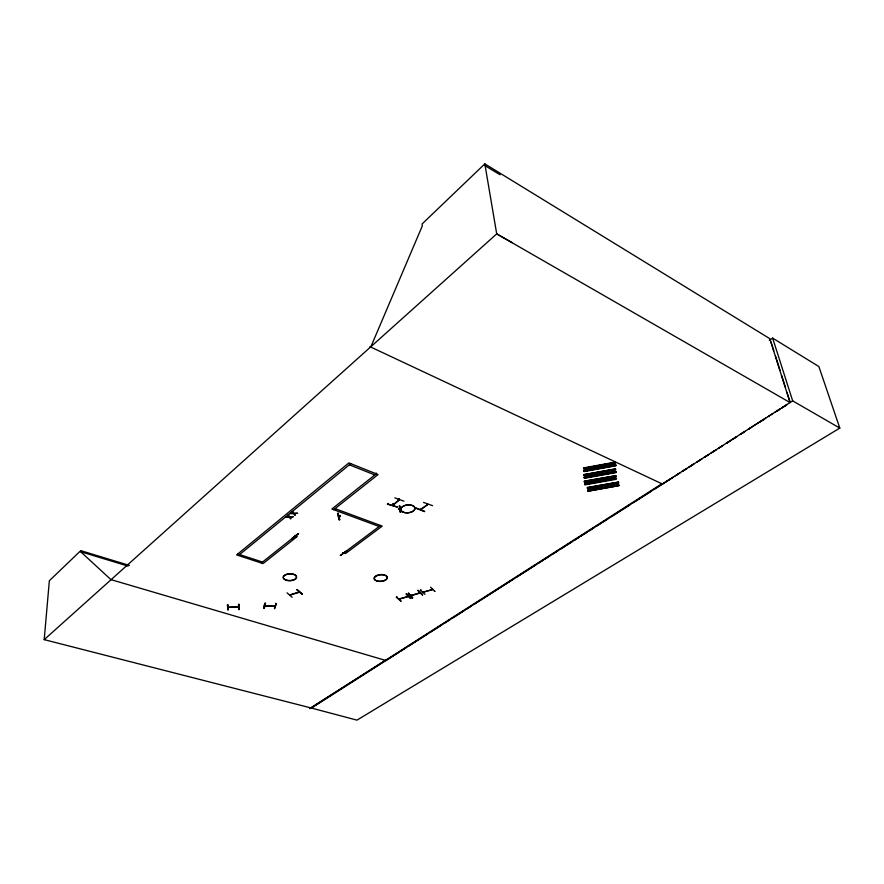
<?xml version="1.0" encoding="UTF-8"?>
<svg xmlns="http://www.w3.org/2000/svg" width="884" height="884" viewBox="0 0 884 884"><rect width="100%" height="100%" fill="white"/><g stroke="black" fill="none" stroke-linecap="round" stroke-linejoin="round"><path stroke-width="1.33" d="M403.259 512.145L403.27 512.112A7.127 3.923 -5.6 0 1 405.369 505.339A7.127 3.923 -5.6 0 1 414.85 509.04A7.127 3.923 -5.6 0 1 403.325 512.201L403.27 512.234A7.138 3.934 -5.6 0 0 414.861 509.029A7.138 3.934 -5.6 0 0 405.369 505.317A7.138 3.934 -5.6 0 0 403.314 512.201L403.303 512.024M376.65 580.887L376.65 580.921A6.553 3.315 -4.7 0 1 378.385 575.175A6.553 3.315 -4.7 0 1 387.247 578.224A6.553 3.315 -4.7 0 1 376.706 580.976L376.661 580.854A6.586 3.337 -4.7 0 1 378.352 574.92A6.586 3.337 -4.7 0 1 387.258 577.992A6.586 3.337 -4.7 0 1 376.661 580.766L376.694 580.799M398.75 652.37L385.976 660.525L110.931 579.617L80.665 551.726L80.753 550.644L129.407 565.428M661.895 483.769L310.958 707.929L44.2 639.64L49.349 580.733L80.753 550.644M398.971 599.109L408.264 596.357M408.408 596.545L399.071 599.087M419.204 593.042L419.988 592.799L410.728 595.551L411.756 595.275M397.214 506.985L387.49 504.234L387.811 503.405L387.49 504.256M420.209 592.998L410.961 595.694M422.972 592.158L424.022 591.849M415.69 508.178L424.762 511.272M415.999 507.935L424.419 511.67M295.333 536.511L296.582 536.654L295.621 536.279M263.664 608.413C267.145 597.827 262.813 606.457 264.228 608.424L265.543 603.352L264.968 603.33M392.485 505.372L399.038 499.725M264.161 608.303L265.399 603.286M264.946 605.783L265.775 606.07M274.206 606.369L275.057 606.181M275.841 603.253L276.427 603.772L274.471 608.811L275.952 603.673M343.467 553.185L342.97 552.688M425.016 594.346L420.464 590.147L420.928 589.54M408.64 592.987L408.165 593.639L412.408 597.893M412.364 597.96L408.607 593.374L412.806 597.706M396.397 597.164L401.17 601.33L396.43 597.109L396.872 596.534M292.129 597.275L287.057 592.832M299.168 592.037L289.996 594.844L290.924 594.545M339.158 519.737L338.064 513.438L339.743 519.737L339.113 519.814L337.533 513.582M339.633 519.659L337.997 513.516M427.966 504.355L420.309 509.615M370.772 347.047L422.331 225.862L422.088 223.972L484.83 163.86L769.787 338.649L789.655 401.27M298.637 533.704L292.129 538.787M227.807 609.816L227.486 604.689L227.862 609.772M228.293 609.75L227.928 604.656M286.051 580.014A6.696 3.414 -2.3 0 0 296.56 577.208A6.696 3.414 -2.3 0 0 287.068 574.092A6.696 3.414 -2.3 0 0 286.051 580.014L286.029 580.236A6.663 3.392 -2.3 0 0 296.538 577.429A6.663 3.392 -2.3 0 0 287.09 574.335A6.663 3.392 -2.3 0 0 286.073 580.224M399.734 509.294L398.452 509.195L399.712 509.04M393.424 504.996L393.325 504.035M398.341 500.211L399.325 499.99L399.281 498.907M399.325 499.99L392.739 505.537M420.408 509.482L421.005 509.029M421.314 509.261L420.607 509.736M426.895 504.753L427.226 503.902M427.834 504.455L420.806 509.637M339.091 515.538C338.196 517.14 340.981 517.107 339.876 515.438M340.119 516.632L340.141 515.748M44.2 639.64L496.709 233.884L484.83 163.86M398.573 509.184L399.601 509.062M394.817 497.847L403.955 501.173M239.619 554.566L350.782 463.647M261.299 562.997L295.378 535.914L297.168 536.533L263.067 563.572L236.614 554.931L348.893 462.896L378.087 474.542L333.688 509.681M380.518 525.472L343.854 552.931L345.556 553.528L382.231 526.113L335.025 508.62M347.335 550.743L340.329 555.439M340.395 555.517L346.97 550.588M432.574 505.681L423.491 502.388M275.101 606.402L265.067 606.026M769.29 340.417L772.649 338.119L818.86 366.54L839.8 428.088L356.959 720.14L310.958 707.929M398.794 499.814L398.949 498.797M392.827 503.957L393.502 504.941L392.872 505.471M228.304 607.197L238.636 606.888M310.969 708.382L792.683 400.872L839.8 428.088M401.082 650.889L405.723 647.917M408.043 646.436L427.801 633.828M430.121 632.347L441.735 624.933M444.066 623.452L449.868 619.739M452.188 618.259L463.813 610.844M466.133 609.363L470.785 606.391M474.266 604.17L513.759 578.954M516.09 577.473L535.837 564.865M538.157 563.384L542.809 560.412M545.13 558.931L549.782 555.97M552.102 554.478L557.903 550.776M560.235 549.296L564.876 546.323M567.196 544.842L571.849 541.881M574.169 540.389L578.821 537.428M581.142 535.947L586.954 532.234M589.274 530.754L593.926 527.792M596.247 526.3L600.888 523.339M603.219 521.858L607.861 518.886M611.341 516.665L629.938 504.797M633.419 502.576L650.845 491.449M654.326 489.228L661.298 484.775M662.459 484.034L672.901 477.371L662.459 484.034L369.943 346.661M675.221 475.89L679.862 472.929L676.404 475.161M686.824 468.487L682.183 471.448L686.857 468.509M689.144 467.006L693.785 464.045L689.189 467.028M697.266 461.824L701.907 458.862M704.228 457.382L708.869 454.42M715.83 449.967L711.189 452.939L715.907 450.022M718.151 448.486L722.78 445.525M726.261 443.304L736.704 436.641M740.184 434.42L744.825 431.458M748.306 429.237L765.71 418.132M768.03 416.651L772.671 413.69M774.992 412.209L779.633 409.248M781.953 407.767L786.594 404.806M309.533 708.659L385.413 660.359M697.321 461.857L700.802 459.636M704.294 457.415L707.775 455.194M718.228 448.542L722.88 445.58M726.361 443.37L729.852 441.149M733.333 438.928L736.825 436.707M740.306 434.486L743.787 432.276M748.439 429.315L750.759 427.834M760.063 421.922L764.704 418.961M777.489 410.828L779.81 409.347M782.13 407.867L786.782 404.916M398.75 500.41L398.607 499.482M392.96 504.908L392.993 503.935M299.068 592.015L298.571 592.49M423.149 592.07L432.53 589.529L423.116 592.302M339.147 516.499L338.87 515.626M297.234 589.739L302.284 594.159L297.223 589.716M290.228 595.043L299.344 592.192M406.187 593.772L410.519 598.49M418.066 590.7L422.729 594.91L418.01 590.203M432.243 589.396L431.701 589.805M406.231 594.269L410.961 598.435L406.695 594.07M434.442 591.142L435.016 591.484L430.541 587.142M583.628 468.321L615.485 462.564L615.551 463.205M583.65 468.476L615.485 462.498L583.639 468.476M615.375 461.923L615.551 463.139L583.727 468.951L583.517 467.691M583.915 470.476L615.695 464.73L583.915 470.542M615.739 465.371L584.026 471.172L615.761 465.371L615.629 464.575M583.893 474.631L615.518 468.929L583.915 474.675M615.573 469.349L583.97 475.106M615.717 471.393L615.894 472.653L584.423 478.31L584.302 477.692L615.828 472.178M615.85 472.178L584.335 477.846L615.828 472.034M584.379 481.349L615.761 475.702L584.335 481.128L584.534 482.377L615.861 476.686L584.545 482.366M615.761 476.122L584.434 481.747M584.457 481.902L615.816 476.277M584.733 483.891L615.949 478.078L616.115 479.316L584.888 484.907L584.689 483.681L616.004 478.233M584.788 484.244L616.049 478.642L584.81 484.443M587.374 487.659L618.513 482.089L587.341 487.504L587.54 488.73L618.623 483.117L618.513 482.156M587.44 488.067L618.579 482.763M587.783 490.576L618.8 485.029L587.816 490.841M587.871 491.228L618.866 485.636L618.756 484.686L587.672 490.012L587.871 491.228L618.866 485.636M399.745 505.88L400.927 512.19L400.297 512.267L399.17 506.024C400.585 504.808 399.004 511.195 400.386 512.168M337.522 513.637L338.119 513.04M239.078 604.413L238.492 604.424L238.779 609.507L239.365 609.496L239.078 604.391L239.343 609.441M228.326 607.374L238.536 607.065M339.942 516.4L339.047 516.543L338.981 515.615M289.83 513.681L293.455 513.67L294.88 515.449L295.411 515.018L294.284 513.626L297.61 513.228L294.041 513.239L292.593 511.416M285.543 517.173L289.156 517.173L290.593 518.93L291.112 518.51L289.985 517.129L293.3 516.731L289.742 516.742L288.283 514.941M290.328 513.261L293.212 513.284L292.052 511.858M286.04 516.775L288.913 516.786L287.753 515.372M265.012 605.816L274.99 606.137M418.187 590.6L422.287 594.954M296.792 589.783L301.897 594.214M343.213 553.174L342.583 552.876M80.665 551.726L128.036 566.091M387.756 503.957L397.281 507.018M237.796 553.97L262.482 562.047M238.636 604.358L238.879 609.43M342.815 552.71L343.6 552.986M379.159 526.488L331.876 509.018L376.264 473.813L376.197 473.006M349.357 464.818L374.827 474.951M512.212 242.658L496.709 233.884L790.075 402.585M485.161 165.772L500.123 174.789M615.408 462.078L583.573 467.901M772.649 338.119L792.683 400.872M770.947 341.832L773.82 350.893M775.467 356.075L779.986 370.319M781.633 375.501L785.335 387.159M786.981 392.33L789.854 401.402M583.882 470.321L584.081 471.581L615.816 465.846L615.706 465.216M583.86 474.476L584.07 475.725L615.64 469.979L615.463 468.774M584.214 477.062L584.324 477.692M615.695 475.504L615.872 476.752M427.105 503.946L427.127 504.93M426.751 504.145L426.817 504.808M398.706 498.885L398.861 500.388M398.231 499.703L398.297 500.366M393.413 504.245L393.479 504.908M298.228 533.593L291.687 538.765L298.251 533.593M615.783 471.548L584.247 477.216L615.783 471.614"/></g></svg>
